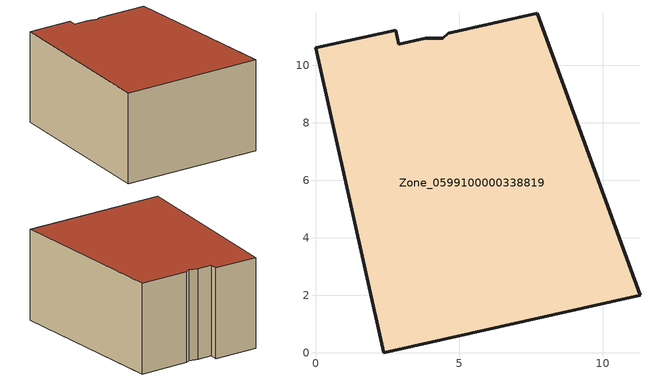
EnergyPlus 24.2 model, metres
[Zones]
Zone_0599100000338819
 floor ground (C_G): 4.62,11.12 7.72,11.81 11.29,1.99 2.38,0 0,10.6 2.79,11.22 2.89,10.73 3.81,10.94 4.43,10.94 z0
 wall outside (C_F): 2.38,0 11.29,1.99 7.72,11.81 4.62,11.12 4.43,10.94 3.81,10.94 2.89,10.73 2.79,11.22 0,10.6 2.38,0 z0:5.97
 roof outside (C_R): 7.72,11.81 4.62,11.12 4.43,10.94 3.81,10.94 2.89,10.73 2.79,11.22 0,10.6 2.38,0 11.29,1.99 z5.97
[BUILDING]
Pand.0599100000338819: North Axis=0; Terrain=City; Loads Convergence Tolerance Value=0.04; Temperature Convergence Tolerance Value=0.4; Solar Distribution=FullExterior; Maximum Number of Warmup Days=25; Minimum Number of Warmup Days=1
[Site:Location]
Rotterdam.The.Hague.AP_ZH_NLD Design_Conditions: Latitude=51.96; Longitude=4.45; Time Zone=1; Elevation=-4.5
[SITE:GROUNDTEMPERATURE:BUILDINGSURFACE]
18, 18, 18, 18, 18, 18, 18, 18, 18, 18, 18, 18
[MATERIAL] Thermal Absorptance=0.9; Solar Absorptance=0.7; Visible Absorptance=0.7
Name | Roughness | Thickness | Conductivity | Density | Specific Heat
G.TC.1992-2005 | MediumSmooth | 0.15 | 0.06 | 540 | 1210
F.TC.1992-2005 | Rough | 0.3 | 0.12 | 1920 | 840
R.TC.1992-2005 | MediumRough | 0.2 | 0.08 | 1500 | 1000
[CONSTRUCTION]
C_G: G.TC.1992-2005
C_F: F.TC.1992-2005
C_R: R.TC.1992-2005
[ZONE]
Zone_0599100000338819: Type=1; Multiplier=1; Ceiling Height=Autocalculate; Volume=Autocalculate; Floor Area=autocalculate; Part of Total Floor Area=Yes
[ZONEINFILTRATION:DESIGNFLOWRATE]
Infil_Zone_0599100000338819: Zone or ZoneList or Space or SpaceList=Zone_0599100000338819; Schedule=AlwaysOn; Design Flow Rate Calculation Method=Flow/Area; Flow Rate per Floor Area=0.0015; Constant Term Coefficient=1; Temperature Term Coefficient=0; Velocity Term Coefficient=0; Velocity Squared Term Coefficient=0
[HVACTEMPLATE:ZONE:IDEALLOADSAIRSYSTEM]
Zone_0599100000338819: Maximum Heating Supply Air Temperature=50; Minimum Cooling Supply Air Temperature=13; Maximum Heating Supply Air Humidity Ratio=0.0156; Minimum Cooling Supply Air Humidity Ratio=0.0077; Heating Limit=NoLimit; Cooling Limit=NoLimit; Dehumidification Control Type=ConstantSensibleHeatRatio; Cooling Sensible Heat Ratio=0.7; Dehumidification Setpoint=60; Humidification Control Type=None; Humidification Setpoint=30; Outdoor Air Method=None; Outdoor Air Flow Rate per Person=0.00944; Outdoor Air Flow Rate per Zone Floor Area=0; Outdoor Air Flow Rate per Zone=0; Demand Controlled Ventilation Type=None; Outdoor Air Economizer Type=NoEconomizer; Heat Recovery Type=None; Sensible Heat Recovery Effectiveness=0.7; Latent Heat Recovery Effectiveness=0.65
[ZONECONTROL:THERMOSTAT]
ThermostatControl_Zone_0599100000338819: Zone or ZoneList=Zone_0599100000338819; Control Type Schedule=DualSetpointControlType; Control 1=Thermostat_Zone_0599100000338819; Temperature Difference Between Cutout And Setpoint=0
[THERMOSTATSETPOINT:DUALSETPOINT]
Thermostat_Zone_0599100000338819: Heating Setpoint Temperature Schedule=HeatingSetpoint_Zone_0599100000338819; Cooling Setpoint Temperature Schedule=CoolingSetpoint_Zone_0599100000338819
[SCHEDULE:COMPACT]
HeatingSetpoint_Zone_0599100000338819: Through: 12/31, For: AllDays, Until: 24:00, 21
CoolingSetpoint_Zone_0599100000338819: Through: 12/31, For: AllDays, Until: 24:00, 24
DualSetpointControlType: Through: 12/31, For: AllDays, Until: 24:00, 4
AlwaysOn: Through: 12/31, For: AllDays, Until: 24:00, 1
